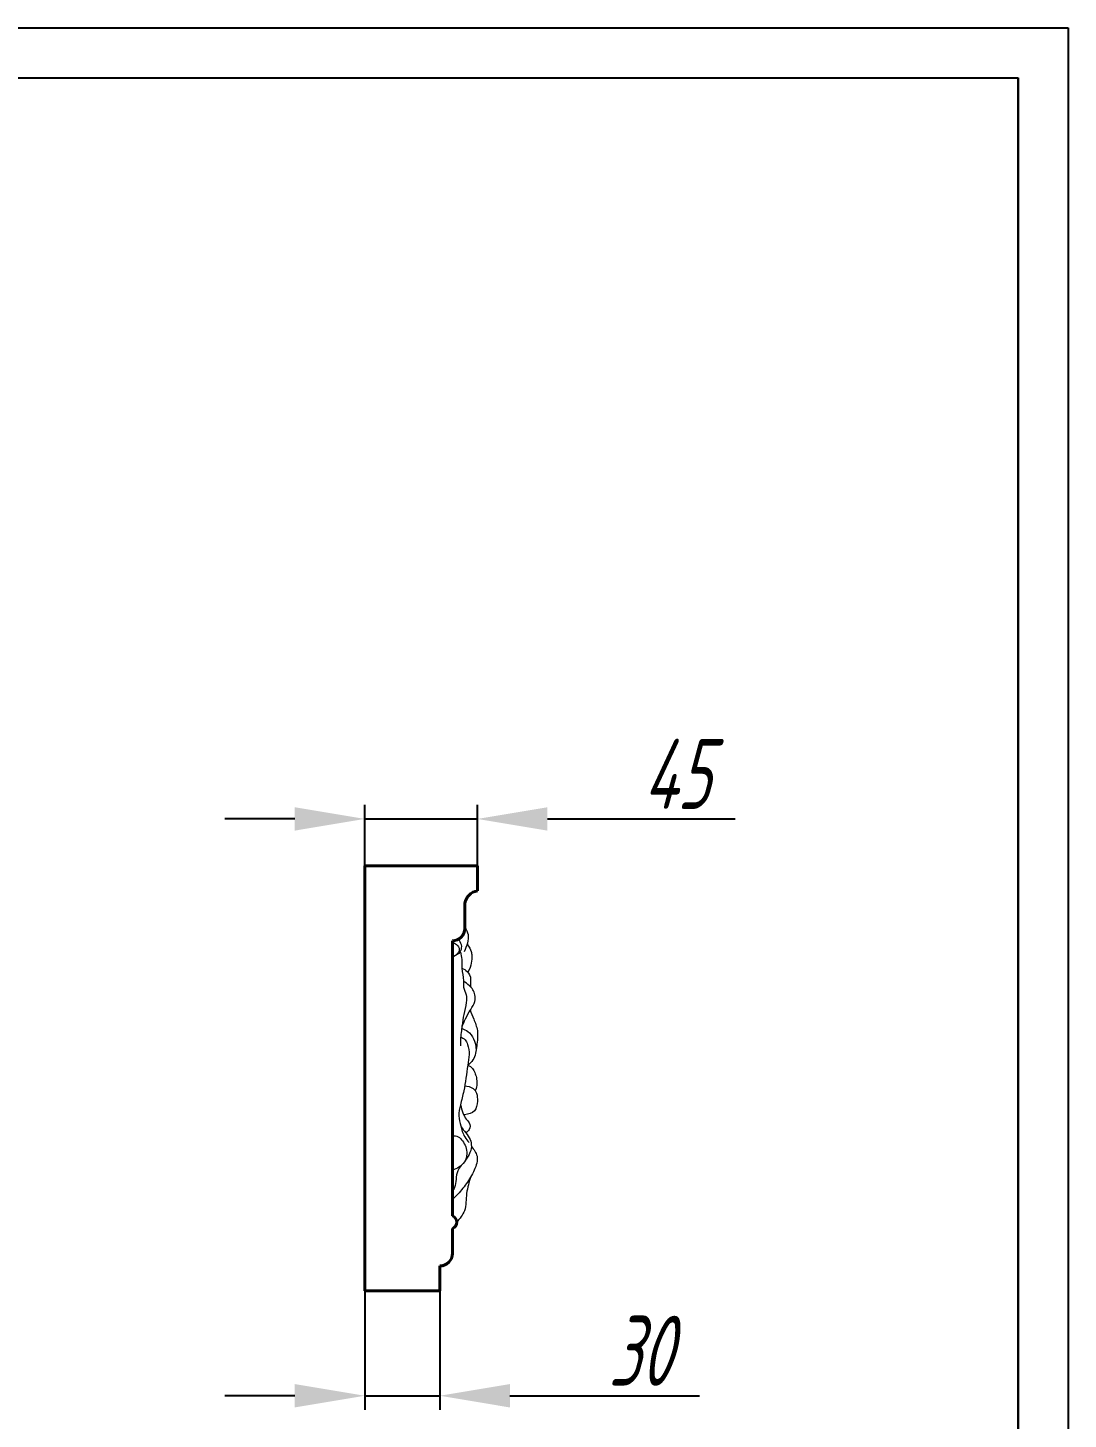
# Model space of a CAD drawing. Header units: millimetres. Extents: x 4031 to 5219, y 475 to 1315.
# Drawn here: x 4803 to 5219, y 759 to 1315 of the extents above; entities that cross this region are included whole.
import ezdxf

# ---------------------------------------------------------------- set-up
doc = ezdxf.new("R2010")
doc.units = ezdxf.units.MM
for name, color, linetype, lineweight in [('архио', 252, 'Continuous', 40), ('ПВХ', 96, 'Continuous', 20), ('Размеры и Текст', 185, 'Continuous', 9)]:
    doc.layers.add(name, color=color, linetype=linetype, lineweight=lineweight)
doc.styles.add('SIMPLEX', font='', dxfattribs={"width": 0.8, "oblique": 15})
doc.styles.get('SIMPLEX').set_extended_font_data('GOST 2.304-81')
doc.dimstyles.new('1K8', dxfattribs={"dimscale": 8, "dimtxt": 3.5, "dimasz": 3.5, "dimexe": 0.7, "dimexo": 0, "dimgap": 0.5, "dimtad": 1, "dimdec": 0, "dimtxsty": 'SIMPLEX', "dimcen": 3.5, "dimadec": 0, "dimazin": 2, "dimtfac": 1, "dimtdec": 0, "dimtmove": 0, "dimatfit": 3, "dimldrblk": 'OPEN', "dimfxl": 1, "dimtolj": 1, "dimtzin": 0, "dimarcsym": 0})

# ---------------------------------------------------------------- blocks, each defined once
blk = doc.blocks.new('*D41')
at = {"layer": 'Defpoints', "color": 0, "transparency": 16777216}
for p in [(4937.41, 999.03), (4937.41, 980.31), (4982.41, 980.31)]:
    blk.add_point(p, dxfattribs=at)
at = {"layer": 'Размеры и Текст', "color": 0, "lineweight": -2, "transparency": 16777216}
for p, q in [((4937.41, 980.31), (4937.41, 1004.63)), ((4982.41, 980.31), (4982.41, 1004.63)), ((4909.41, 999.03), (4881.41, 999.03)), ((4937.41, 999.03), (4982.41, 999.03)), ((5010.41, 999.03), (5085.55, 999.03))]:
    blk.add_line(p, q, dxfattribs=at)
at = {"layer": 'Размеры и Текст', "color": 0, "transparency": 16777216}
for points in [[(4909.41, 1003.7), (4909.41, 994.36), (4937.41, 999.03)], [(5010.41, 1003.7), (5010.41, 994.36), (4982.41, 999.03)]]:
    blk.add_solid(points, dxfattribs=at)
at = {"layer": 'Размеры и Текст', "color": 0, "transparency": 16777216, "insert": (5061.98, 1017.03), "char_height": 28, "attachment_point": 5, "style": 'SIMPLEX'}
blk.add_mtext('\\A1;45', dxfattribs=at)
blk = doc.blocks.new('_OPEN')
at = {"color": 0, "linetype": 'ByBlock'}
for p, q in [((-1, 0.167), (0, 0)), ((0, 0), (-1, -0.167)), ((0, 0), (-1, 0))]:
    blk.add_line(p, q, dxfattribs=at)
blk = doc.blocks.new('*D42')
at = {"layer": 'Defpoints', "color": 0, "transparency": 16777216}
for p in [(4937.41, 810.31), (4967.41, 810.31), (4967.41, 768.42)]:
    blk.add_point(p, dxfattribs=at)
at = {"layer": 'Размеры и Текст', "color": 0, "lineweight": -2, "transparency": 16777216}
for p, q in [((4937.41, 810.31), (4937.41, 762.82)), ((4967.41, 810.31), (4967.41, 762.82)), ((4909.41, 768.42), (4881.41, 768.42)), ((4937.41, 768.42), (4967.41, 768.42)), ((4995.41, 768.42), (5071.26, 768.42))]:
    blk.add_line(p, q, dxfattribs=at)
at = {"layer": 'Размеры и Текст', "color": 0, "transparency": 16777216}
for points in [[(4909.41, 773.09), (4909.41, 763.75), (4937.41, 768.42)], [(4995.41, 773.09), (4995.41, 763.75), (4967.41, 768.42)]]:
    blk.add_solid(points, dxfattribs=at)
at = {"layer": 'Размеры и Текст', "color": 0, "transparency": 16777216, "insert": (5047.33, 786.42), "char_height": 28, "attachment_point": 5, "style": 'SIMPLEX'}
blk.add_mtext('\\A1;30', dxfattribs=at)
blk = doc.blocks.new('A$C49AA496E')
for p, q in [((0, 210), (297, 210)), ((297, 210), (297, 0)), ((20, 205), (292, 205)), ((292, 205), (292, 5))]:
    blk.add_line(p, q)

msp = doc.modelspace()

# ---------------------------------------------------------------- linework, layer by layer
msp.add_lwpolyline([(5198.67, 555.31), (5198.67, 1295.31)])
at = {"layer": 'архио'}
for p, q in [((4982.41, 980.31), (4937.41, 980.31)), ((4937.41, 980.31), (4937.41, 810.31)), ((4982.41, 970.31), (4982.41, 980.31)), ((4977.41, 955.31), (4977.41, 965.31)), ((4972.41, 840.31), (4972.41, 950.31)), ((4972.41, 825.31), (4972.41, 835.31)), ((4967.41, 810.31), (4967.41, 820.31)), ((4937.41, 810.31), (4967.41, 810.31))]:
    msp.add_line(p, q, dxfattribs=at)
for centre, radius, start, end in [((4983.41, 964.31), 6.08, 99.4623, 170.5377), ((4972.41, 955.31), 5, 270, 0), ((4971.51, 837.81), 2.66, 289.812, 70.188), ((4967.41, 825.31), 5, 270, 0)]:
    msp.add_arc(centre, radius, start, end, dxfattribs=at)
at = {"layer": 'ПВХ'}
for points, knots in [([(4977.41, 955.77), (4978.05, 954.82), (4979.51, 951.79), (4978.11, 948.26), (4977.16, 945.88)], [4.005124, 4.005124, 4.005124, 4.005124, 7.431446, 14.510074, 14.510074, 14.510074, 14.510074]), ([(4974.81, 950.92), (4974.91, 950.82), (4975.59, 950.06), (4976.24, 948.22), (4975.68, 945.36), (4973.98, 944.52), (4973.03, 944.05)], [0.1575495, 0.1575495, 0.1575495, 0.1575495, 0.1830385, 0.337905, 0.4735128, 0.6469123, 0.6469123, 0.6469123, 0.6469123]), ([(4978.35, 949.16), (4980.03, 946.3), (4980.37, 943.99), (4980.09, 940.35), (4978.63, 937.77)], [0, 0, 0, 0, 0.275792, 0.7353303, 0.7353303, 0.7353303, 0.7353303]), ([(4976.23, 939.36), (4976.99, 939), (4978.79, 938.14), (4979.99, 935.41), (4979.54, 933.17), (4979.71, 932.13), (4979.82, 931.75)], [0, 0, 0, 0, 0.1419883, 0.3407115, 0.4580261, 0.5280617, 0.5280617, 0.5280617, 0.5280617]), ([(4978.59, 900.54), (4980.3, 900.05), (4981.25, 898), (4982.13, 895.65), (4982.34, 893.13), (4982.15, 891.83), (4981.57, 890.29)], [0, 0, 0, 0, 0.301992, 0.4768035, 0.6976382, 0.823961, 0.823961, 0.823961, 0.823961]), ([(4972.41, 872.43), (4973.25, 872.39), (4974.85, 872.22), (4976.59, 870.24), (4977.93, 867.98), (4978.4, 864.95), (4977.52, 861.85), (4975.15, 859.69), (4973.33, 858.92), (4972.41, 858.57)], [0.028542, 0.028542, 0.028542, 0.028542, 0.167895, 0.301379, 0.460065, 0.625082, 0.817826, 0.992182, 1.16104, 1.16104, 1.16104, 1.16104]), ([(4980.02, 868.08), (4980.99, 866.85), (4983.21, 864.05), (4981.23, 858.22), (4978.12, 853.23), (4975.05, 849.31), (4972.98, 847.39), (4972.41, 846.88)], [0, 0, 0, 0, 0.257472, 0.58735, 0.951854, 1.306052, 1.439467, 1.439467, 1.439467, 1.439467]), ([(4975.95, 860.49), (4975.4, 859.82), (4974.28, 858.19), (4973.83, 855.03), (4973.68, 852.11), (4972.76, 850.7), (4972.41, 850.24)], [0.1077368, 0.1077368, 0.1077368, 0.1077368, 0.2564478, 0.4534787, 0.6492359, 0.7472401, 0.7472401, 0.7472401, 0.7472401])]:
    msp.add_open_spline(points, degree=3, knots=knots, dxfattribs=at)
for points in [[(4972.44, 949.9), (4974.09, 948.84), (4975.18, 946.83), (4974.17, 944.95), (4972.43, 943.68)], [(4975.67, 945.8), (4976.19, 942.9), (4976.23, 939.36), (4976.85, 934.3), (4976.88, 931.71), (4977.91, 928.77), (4977.95, 925.59), (4976.97, 920.87), (4976.31, 916.4), (4975.7, 910.77), (4975.73, 908.29)], [(4976.26, 916.02), (4977.7, 919.05), (4979.76, 922.89), (4981.47, 926.11), (4981.44, 928.72), (4980.64, 930.77), (4979.22, 932.32), (4976.85, 934.3)], [(4979.5, 922.73), (4980.95, 919.01), (4982.41, 914.43), (4982.41, 910.53), (4981.55, 904.61)], [(4976.31, 915.25), (4978.54, 914.1), (4980.89, 911.11), (4981.87, 907.52), (4981.55, 904.61), (4980.21, 902.09), (4978.59, 900.54)], [(4975.62, 911.83), (4977.53, 910.78), (4978.49, 908.91), (4979.11, 904.8), (4978.59, 900.54), (4976.98, 890.32), (4975.64, 884.72), (4975.04, 880.29), (4975.74, 876.32), (4977.35, 871.92), (4979.13, 869.63)], [(4977.37, 892.39), (4980.69, 891.27), (4982.04, 889.39), (4982.41, 886.15), (4981.29, 882.3), (4977.26, 880.8)], [(4975.64, 884.72), (4976.66, 881.57), (4977.97, 879.01), (4979.16, 877.55), (4979.2, 874.93), (4977.82, 873.48)], [(4975.77, 876.11), (4977.82, 873.48), (4979.5, 870.83), (4980.02, 868.08), (4977.21, 861.93)], [(4979.86, 856.14), (4978.13, 849.29), (4977.22, 842.4), (4974.17, 837.81)]]:
    msp.add_spline(points, degree=3, dxfattribs=at)

# ---------------------------------------------------------------- block references
at = {"xscale": 4, "yscale": 4, "zscale": 4}
msp.add_blockref('A$C49AA496E', (4030.67, 475.31), dxfattribs=at)

# ---------------------------------------------------------------- dimensions: what is measured, and where the dimension line sits
at = {"layer": 'Размеры и Текст'}
dim = msp.add_linear_dim(base=(4937.41, 999.03), p1=(4982.41, 980.31), p2=(4937.41, 980.31), angle=180, dimstyle='1K8', dxfattribs=at)
dim.commit()
dim.dimension.update_dxf_attribs({"geometry": '*D41', "text_midpoint": (5061.98, 999.03), "dimtype": 160})
dim = msp.add_linear_dim(base=(4967.41, 768.42), p1=(4937.41, 810.31), p2=(4967.41, 810.31), dimstyle='1K8', dxfattribs=at)
dim.commit()
dim.dimension.update_dxf_attribs({"geometry": '*D42', "text_midpoint": (5047.33, 786.42)})

doc.saveas('drawing.dxf')
